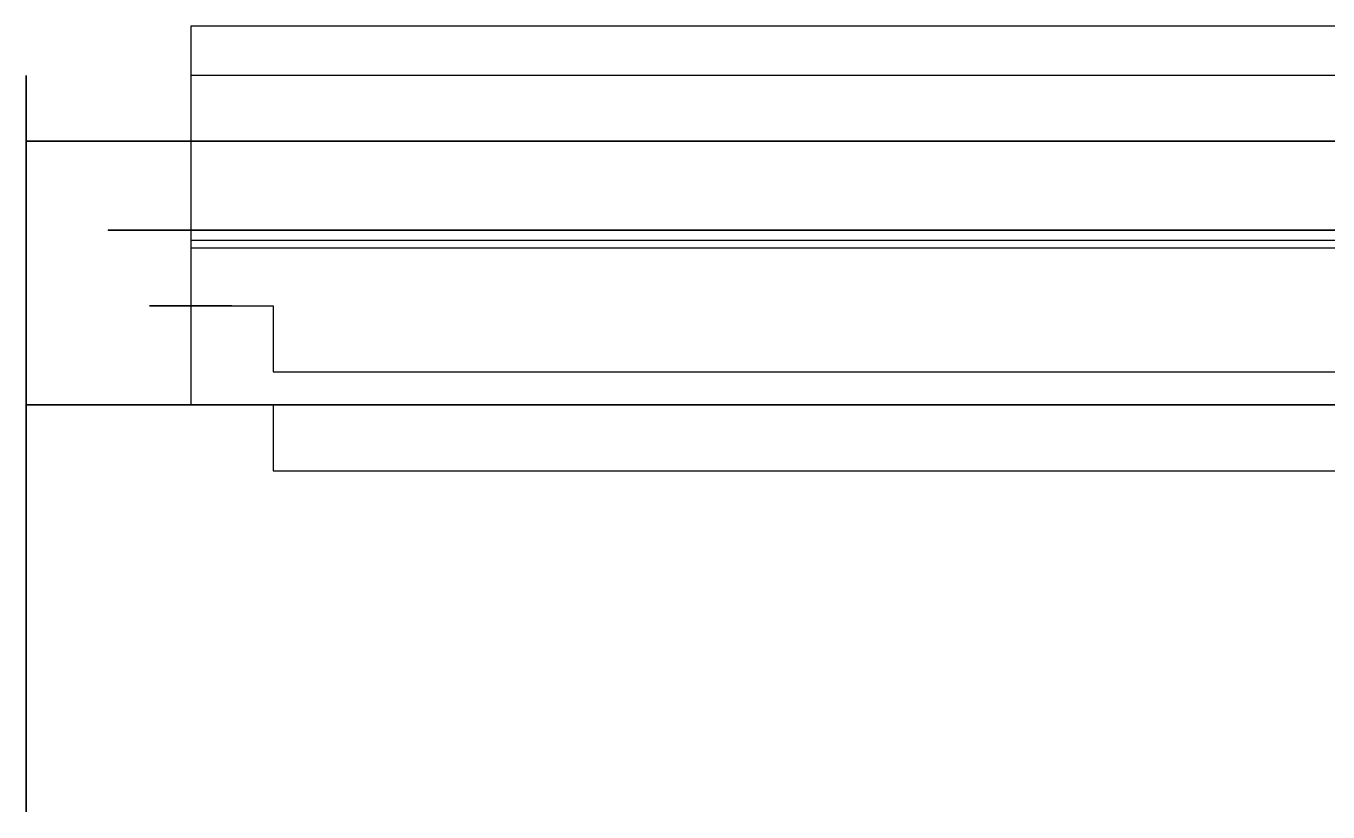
# Model space of a CAD drawing. Header units: centimetres. Extents: x 0 to 32.9, y -2.5 to 2.3.
# Drawn here: x 0 to 7.9, y -2.47 to 2.3 of the extents above; entities that cross this region are included whole.
import ezdxf

# ---------------------------------------------------------------- set-up
doc = ezdxf.new("R2010")
doc.units = ezdxf.units.CM
doc.header["$MEASUREMENT"] = 0
for name, color, linetype in [('Solid Block Case v52_1mm Switch Plate for Visualization Only', 7, 'Continuous'), ('Solid Block Case v52_1mm USB Cutout Guide', 7, 'Continuous'), ('Solid Block Case v52_1mm v1 Bottom Extrude Face', 7, 'Continuous'), ('Solid Block Case v52_1mm v1 Drill Holes', 7, 'Continuous'), ('Solid Block Case v52_1mm v1 Margin Case Base', 7, 'Continuous'), ('Solid Block Case v52_1mm v1 Overhang', 7, 'Continuous'), ('Solid Block Case v52_1mm v1 Side Profile Cut Faces', 7, 'Continuous'), ('Solid Block Case v52_1mm v1 USB Cutout Face', 7, 'Continuous'), ('Solid Block Case v52_1mm v2 Basket Case', 7, 'Continuous'), ('Solid Block Case v52_1mm v2 USB Cutout Face', 7, 'Continuous'), ('Solid Block Case v52_3mm Bottom Extrude Face', 7, 'Continuous'), ('Solid Block Case v52_3mm Margin Case Base', 7, 'Continuous'), ('Solid Block Case v52_3mm Side Profile Cut Faces', 7, 'Continuous'), ('Solid Block Case v52_Case Bottom', 7, 'Continuous'), ('Solid Block Case v52_PCB Outline W USB', 7, 'Continuous'), ('Solid Block Case v52_Sketch34', 7, 'Continuous'), ('Solid Block Case v52_Switch Plate', 7, 'Continuous'), ('Solid Block Case v52_TopPlate', 7, 'Continuous'), ('Top Plate_Sketch1', 7, 'Continuous')]:
    doc.layers.add(name, color=color, linetype=linetype)

# ---------------------------------------------------------------- blocks, each defined once
blk = doc.blocks.new('TopPlate')
at = {"layer": 'Top Plate_Sketch1'}
blk.add_point((0, 0), dxfattribs=at)

msp = doc.modelspace()

# ---------------------------------------------------------------- linework, layer by layer
at = {"layer": 'Solid Block Case v52_1mm Switch Plate for Visualization Only'}
for p, q in [((0.5, 1.06, -1), (0.5, 1.06, -16.2875)), ((31.48, 1.06, -16.7875), (1, 1.06, -16.7875)), ((1, 1.06, -0.5), (31.48, 1.06, -0.5)), ((1.261965, 1.06, -15.5608), (2.66192, 1.06, -15.5608)), ((1.261965, 1.06, -11.30338), (1.261965, 1.06, -12.7033)), ((1.261965, 1.06, -14.1609), (1.261965, 1.06, -15.5608)), ((1.261965, 1.06, -9.39838), (1.261965, 1.06, -10.79831)), ((2.66192, 1.06, -14.1609), (1.261965, 1.06, -14.1609)), ((2.66192, 1.06, -9.39838), (1.261965, 1.06, -9.39838)), ((2.66192, 1.06, -11.30338), (1.261965, 1.06, -11.30338)), ((1.261965, 1.06, -12.7033), (2.66192, 1.06, -12.7033)), ((1.261965, 1.06, -10.79831), (2.66192, 1.06, -10.79831)), ((2.90004, 1.06, -1.778364), (1.500091, 1.06, -1.778364)), ((1.500091, 1.06, -3.17831), (2.90004, 1.06, -3.17831)), ((1.500091, 1.06, -1.778364), (1.500091, 1.06, -3.17831)), ((1.542533, 1.06, -4.33338), (1.62508, 1.06, -4.33338)), ((1.542533, 1.06, -4.61326), (1.542533, 1.06, -4.33338)), ((1.62508, 1.06, -4.61326), (1.542533, 1.06, -4.61326)), ((1.62508, 1.06, -3.70638), (1.797609, 1.06, -3.70638)), ((1.62508, 1.06, -4.93628), (1.62508, 1.06, -4.61326)), ((2.30004, 1.06, -4.93628), (1.62508, 1.06, -4.93628)), ((1.62508, 1.06, -4.33338), (1.62508, 1.06, -3.70638)), ((1.738216, 1.06, -8.89331), (3.13817, 1.06, -8.89331)), ((1.738216, 1.06, -7.49338), (1.738216, 1.06, -8.89331)), ((3.13817, 1.06, -7.49338), (1.738216, 1.06, -7.49338)), ((1.797609, 1.06, -3.70638), (1.797609, 1.06, -3.58635)), ((1.797609, 1.06, -3.58635), (2.12751, 1.06, -3.58635)), ((3.37629, 1.06, -5.58838), (1.976203, 1.06, -5.58838)), ((1.976203, 1.06, -6.98831), (3.37629, 1.06, -6.98831)), ((1.976203, 1.06, -5.58838), (1.976203, 1.06, -6.98831)), ((2.12751, 1.06, -3.58635), (2.12751, 1.06, -3.70638)), ((2.12751, 1.06, -3.70638), (2.30004, 1.06, -3.70638)), ((2.30004, 1.06, -4.15327), (2.45259, 1.06, -4.15327)), ((2.30004, 1.06, -4.61326), (2.30004, 1.06, -4.93628)), ((2.30004, 1.06, -3.70638), (2.30004, 1.06, -4.15327)), ((2.45259, 1.06, -4.61326), (2.30004, 1.06, -4.61326)), ((2.45259, 1.06, -3.68336), (3.85254, 1.06, -3.68336)), ((2.45259, 1.06, -4.15327), (2.45259, 1.06, -3.68336)), ((3.85254, 1.06, -5.0833), (2.45259, 1.06, -5.0833)), ((2.45259, 1.06, -5.0833), (2.45259, 1.06, -4.61326)), ((2.66192, 1.06, -15.5608), (2.66192, 1.06, -14.1609)), ((2.66192, 1.06, -10.79831), (2.66192, 1.06, -9.39838)), ((2.66192, 1.06, -12.7033), (2.66192, 1.06, -11.30338)), ((2.90004, 1.06, -3.17831), (2.90004, 1.06, -1.778364)), ((3.13817, 1.06, -8.89331), (3.13817, 1.06, -7.49338)), ((3.16697, 1.06, -9.39838), (3.16697, 1.06, -10.79831)), ((4.5669, 1.06, -14.1609), (3.16697, 1.06, -14.1609)), ((4.5669, 1.06, -11.30338), (3.16697, 1.06, -11.30338)), ((3.16697, 1.06, -14.1609), (3.16697, 1.06, -15.5608)), ((4.5669, 1.06, -9.39838), (3.16697, 1.06, -9.39838)), ((3.16697, 1.06, -10.79831), (4.5669, 1.06, -10.79831)), ((3.16697, 1.06, -11.30338), (3.16697, 1.06, -12.7033)), ((3.16697, 1.06, -15.5608), (4.5669, 1.06, -15.5608)), ((3.16697, 1.06, -12.7033), (4.5669, 1.06, -12.7033)), ((3.37629, 1.06, -6.98831), (3.37629, 1.06, -5.58838)), ((3.85254, 1.06, -4.15327), (4.00509, 1.06, -4.15327)), ((3.85254, 1.06, -4.61326), (3.85254, 1.06, -5.0833)), ((4.00509, 1.06, -4.61326), (3.85254, 1.06, -4.61326)), ((3.85254, 1.06, -3.68336), (3.85254, 1.06, -4.15327)), ((3.8812, 1.06, -3.17831), (5.28128, 1.06, -3.17831)), ((3.8812, 1.06, -1.778364), (3.8812, 1.06, -3.17831)), ((5.28128, 1.06, -1.778364), (3.8812, 1.06, -1.778364)), ((4.00509, 1.06, -3.70638), (4.17748, 1.06, -3.70638)), ((4.00509, 1.06, -4.15327), (4.00509, 1.06, -3.70638)), ((4.68004, 1.06, -4.93628), (4.00509, 1.06, -4.93628)), ((4.00509, 1.06, -4.93628), (4.00509, 1.06, -4.61326)), ((4.11947, 1.06, -7.49338), (4.11947, 1.06, -8.89331)), ((4.11947, 1.06, -8.89331), (5.5194, 1.06, -8.89331)), ((5.5194, 1.06, -7.49338), (4.11947, 1.06, -7.49338)), ((4.17748, 1.06, -3.58635), (4.50752, 1.06, -3.58635)), ((4.17748, 1.06, -3.70638), (4.17748, 1.06, -3.58635)), ((4.50752, 1.06, -3.58635), (4.50752, 1.06, -3.70638)), ((4.50752, 1.06, -3.70638), (4.68004, 1.06, -3.70638)), ((4.5669, 1.06, -12.7033), (4.5669, 1.06, -11.30338)), ((4.5669, 1.06, -15.5608), (4.5669, 1.06, -14.1609)), ((4.5669, 1.06, -10.79831), (4.5669, 1.06, -9.39838)), ((4.59572, 1.06, -5.58838), (4.59572, 1.06, -6.98831)), ((5.99565, 1.06, -5.58838), (4.59572, 1.06, -5.58838)), ((4.59572, 1.06, -6.98831), (5.99565, 1.06, -6.98831)), ((4.76259, 1.06, -4.61326), (4.68004, 1.06, -4.61326)), ((4.68004, 1.06, -4.33338), (4.76259, 1.06, -4.33338)), ((4.68004, 1.06, -4.61326), (4.68004, 1.06, -4.93628)), ((4.68004, 1.06, -3.70638), (4.68004, 1.06, -4.33338)), ((4.76259, 1.06, -4.33338), (4.76259, 1.06, -4.61326)), ((6.4719, 1.06, -11.30338), (5.07197, 1.06, -11.30338)), ((5.07197, 1.06, -11.30338), (5.07197, 1.06, -12.7033)), ((5.07197, 1.06, -14.1609), (5.07197, 1.06, -15.5608)), ((5.07197, 1.06, -15.5608), (6.4719, 1.06, -15.5608)), ((5.07197, 1.06, -12.7033), (6.4719, 1.06, -12.7033)), ((5.07197, 1.06, -9.39838), (5.07197, 1.06, -10.79831)), ((6.4719, 1.06, -14.1609), (5.07197, 1.06, -14.1609)), ((5.07197, 1.06, -10.79831), (6.4719, 1.06, -10.79831)), ((6.4719, 1.06, -9.39838), (5.07197, 1.06, -9.39838)), ((5.28128, 1.06, -3.17831), (5.28128, 1.06, -1.778364)), ((5.5194, 1.06, -8.89331), (5.5194, 1.06, -7.49338)), ((6.94815, 1.06, -3.68336), (5.54822, 1.06, -3.68336)), ((5.54822, 1.06, -5.0833), (6.94815, 1.06, -5.0833)), ((5.54822, 1.06, -3.68336), (5.54822, 1.06, -5.0833)), ((5.99565, 1.06, -6.98831), (5.99565, 1.06, -5.58838)), ((6.02447, 1.06, -7.49338), (6.02447, 1.06, -8.89331)), ((7.4244, 1.06, -7.49338), (6.02447, 1.06, -7.49338)), ((6.02447, 1.06, -8.89331), (7.4244, 1.06, -8.89331)), ((6.2626, 1.06, -1.778364), (6.2626, 1.06, -3.17831)), ((7.66253, 1.06, -1.778364), (6.2626, 1.06, -1.778364)), ((6.2626, 1.06, -3.17831), (7.66253, 1.06, -3.17831)), ((6.4719, 1.06, -15.5608), (6.4719, 1.06, -14.1609)), ((6.4719, 1.06, -12.7033), (6.4719, 1.06, -11.30338)), ((6.4719, 1.06, -10.79831), (6.4719, 1.06, -9.39838)), ((7.90065, 1.06, -5.58838), (6.50072, 1.06, -5.58838)), ((6.50072, 1.06, -6.98831), (7.90065, 1.06, -6.98831)), ((6.50072, 1.06, -5.58838), (6.50072, 1.06, -6.98831)), ((6.94815, 1.06, -5.0833), (6.94815, 1.06, -3.68336)), ((6.97697, 1.06, -11.30338), (6.97697, 1.06, -12.7033)), ((8.3769, 1.06, -9.39838), (6.97697, 1.06, -9.39838)), ((6.97697, 1.06, -9.39838), (6.97697, 1.06, -10.79831)), ((6.97697, 1.06, -14.1609), (6.97697, 1.06, -15.5608)), ((6.97697, 1.06, -15.5608), (8.3769, 1.06, -15.5608)), ((8.3769, 1.06, -14.1609), (6.97697, 1.06, -14.1609)), ((6.97697, 1.06, -10.79831), (8.3769, 1.06, -10.79831)), ((8.3769, 1.06, -11.30338), (6.97697, 1.06, -11.30338)), ((6.97697, 1.06, -12.7033), (8.3769, 1.06, -12.7033)), ((7.4244, 1.06, -8.89331), (7.4244, 1.06, -7.49338)), ((7.45322, 1.06, -3.68336), (7.45322, 1.06, -5.0833)), ((8.85315, 1.06, -3.68336), (7.45322, 1.06, -3.68336)), ((7.45322, 1.06, -5.0833), (8.85315, 1.06, -5.0833)), ((7.66253, 1.06, -3.17831), (7.66253, 1.06, -1.778364)), ((7.90065, 1.06, -6.98831), (7.90065, 1.06, -5.58838))]:
    msp.add_line(p, q, dxfattribs=at)
at = {"layer": 'Solid Block Case v52_1mm Switch Plate for Visualization Only', "extrusion": (0, 1, 0)}
for centre in [(-1, -1, 1.06), (-1, -16.2875, 1.06)]:
    msp.add_circle(centre, 0.125, dxfattribs=at)
for centre, start, end in [((-1, -1, 1.06), 360, 90), ((-1, -16.2875, 1.06), 270, 0)]:
    msp.add_arc(centre, 0.5, start, end, dxfattribs=at)
at = {"layer": 'Solid Block Case v52_1mm Switch Plate for Visualization Only'}
for p in [(0.5, 1.06, -0.5), (0.5, 1.06, -0.5), (0.5, 1.06, -16.7875), (0.5, 1.06, -0.5), (0, 0)]:
    msp.add_point(p, dxfattribs=at)
at = {"layer": 'Solid Block Case v52_1mm USB Cutout Guide'}
for p, q in [((0.5, 0, -1), (0.5, 0, -16.2875)), ((1, 0, -0.5), (31.48, 0, -0.5)), ((1, 0, -16.7875), (20.03, 0, -16.7875))]:
    msp.add_line(p, q, dxfattribs=at)
at = {"layer": 'Solid Block Case v52_1mm USB Cutout Guide', "extrusion": (0, 1, 0)}
for centre, start, end in [((-1, -16.2875), 270, 0), ((-1, -1), 360, 90)]:
    msp.add_arc(centre, 0.5, start, end, dxfattribs=at)
at = {"layer": 'Solid Block Case v52_1mm USB Cutout Guide'}
for p in [(0, 0), (0.5, 0, -0.5), (0.5, 0, -0.5), (0.5, 0, -0.5), (0.5, 0, -0.5)]:
    msp.add_point(p, dxfattribs=at)
at = {"layer": 'Solid Block Case v52_1mm v1 Bottom Extrude Face'}
for p, q in [((0, 0), (32.48, 0)), ((0, 0, -17.2875), (0, 0)), ((32.48, 0, -17.2875), (0, 0, -17.2875)), ((0, 0), (0, 0, -2.7)), ((0, 0, -11.2875), (32.48, 0, -11.2875)), ((32.48, 0), (0, 0)), ((32.48, 0, -17.2875), (0, 0, -17.2875)), ((0, 0, -17.2875), (0, 0, -11.2875)), ((0, 0, -2.7), (32.48, 0, -2.7))]:
    msp.add_line(p, q, dxfattribs=at)
msp.add_point((0, 0), dxfattribs=at)
at = {"layer": 'Solid Block Case v52_1mm v1 Drill Holes', "extrusion": (0, 1, 0)}
for centre in [(-1, -16.2875, 0.6), (-1, -1, 0.6)]:
    msp.add_circle(centre, 0.25, dxfattribs=at)
at = {"layer": 'Solid Block Case v52_1mm v1 Drill Holes'}
msp.add_point((0, 0), dxfattribs=at)
at = {"layer": 'Solid Block Case v52_1mm v1 Margin Case Base'}
for p, q in [((0, 0), (32.48, 0)), ((1, 0, -17.2875), (0, 0, -17.2875)), ((0, 0, -17.2875), (0, 0)), ((0.4, 0, -1), (0.4, 0, -16.2875)), ((8.64528, 0, -9.171415), (0.4, 0, -9.171415)), ((0.5, 0, -1), (0.5, 0, -16.2875)), ((0.5, 0, -15.822483), (1.5, 0, -15.822483)), ((31.48, 0, -16.8875), (1, 0, -16.8875)), ((1, 0, -0.5), (31.48, 0, -0.5)), ((1, 0, -0.4), (31.48, 0, -0.4)), ((1, 0, -16.7875), (1.5, 0, -16.7875)), ((31.48, 0, -17.2875), (1, 0, -17.2875)), ((1.5, 0, -11.7875), (1.5, 0, -16.8875)), ((30.98, 0, -11.7875), (1.5, 0, -11.7875)), ((1.5, 0, -16.7875), (1.5, 0, -13.7875)), ((1.5, 0, -16.8875), (30.98, 0, -16.8875))]:
    msp.add_line(p, q, dxfattribs=at)
at = {"layer": 'Solid Block Case v52_1mm v1 Margin Case Base', "extrusion": (0, 1, 0)}
for centre in [(-1, -1), (-1, -16.2875)]:
    msp.add_circle(centre, 0.225, dxfattribs=at)
for centre, radius, start, end in [((-1, -16.2875), 0.6, 270, 0), ((-1, -1), 0.6, 360, 90), ((-1, -16.2875), 0.5, 270, 0), ((-1, -1), 0.5, 360, 90)]:
    msp.add_arc(centre, radius, start, end, dxfattribs=at)
at = {"layer": 'Solid Block Case v52_1mm v1 Margin Case Base'}
for p in [(0, 0), (0.5, 0, -0.5), (0.5, 0, -0.5), (0.5, 0, -0.5), (0.5, 0, -0.5), (0.5, 0, -16.7875)]:
    msp.add_point(p, dxfattribs=at)
at = {"layer": 'Solid Block Case v52_1mm v1 Overhang'}
for p, q in [((0.163626, 1.6, -17.2875), (0, 1.6, -17.114276)), ((0.163626, 1.6, -17.2875), (0, 1.6, -17.114276)), ((0, 1.6), (0, 1.6, -17.114276)), ((1.0094, 1.6, -12.228186), (0, 1.6, -12.228186)), ((0, 1.6), (32.48, 1.6)), ((0, 1.6, -14.849103), (20.0595, 1.6, -14.849103)), ((0, 1.6), (32.48, 1.6)), ((0, 1.6, -17.114276), (0, 1.6)), ((32.316374, 1.6, -17.2875), (0.163626, 1.6, -17.2875)), ((0.163626, 1.6, -17.2875), (32.316374, 1.6, -17.2875)), ((0.4, 1.6, -1), (0.4, 1.6, -16.2875)), ((1, 1.6, -16.8875), (31.48, 1.6, -16.8875)), ((31.48, 1.6, -0.4), (1, 1.6, -0.4)), ((1.0094, 1.6, -1.4742), (31.4706, 1.6, -1.4742)), ((1.0094, 1.6, -12.9558), (31.4706, 1.6, -12.9558)), ((1.0094, 1.6), (1.0094, 1.6, -1.4742)), ((20.0595, 1.6, -15.8133), (1.0094, 1.6, -15.8133)), ((20.0595, 1.6, -13.9083), (1.0094, 1.6, -13.9083)), ((1.0094, 1.6, -12.9558), (1.0094, 1.6, -1.4742)), ((1.0094, 1.6, -15.8133), (1.0094, 1.6, -13.9083)), ((2.118072, 1.6, -15.8133), (2.118072, 1.6, -17.2875)), ((2.118072, 1.6, -15.8133), (2.118072, 1.6, -13.9083)), ((3.206539, 1.6, -13.9083), (3.206539, 1.6, -12.9558)), ((3.206539, 1.6, -12.9558), (3.206539, 1.6))]:
    msp.add_line(p, q, dxfattribs=at)
at = {"layer": 'Solid Block Case v52_1mm v1 Overhang', "extrusion": (0, 1, 0)}
for centre, start, end in [((-1, -16.2875, 1.6), 270, 360), ((-1, -1, 1.6), 360, 90)]:
    msp.add_arc(centre, 0.6, start, end, dxfattribs=at)
at = {"layer": 'Solid Block Case v52_1mm v1 Overhang'}
msp.add_point((0, 1.6), dxfattribs=at)
at = {"layer": 'Solid Block Case v52_1mm v1 Side Profile Cut Faces'}
for p, q in [((0, 2), (0, 2, -17.2875)), ((0, 2, -17.2875), (0, -2.4724, -17.2875)), ((0, 0.505088), (0, 2)), ((0, -0.3861, -6.231356), (0, 0.505088)), ((0, 0.000027, -17.2875), (0, -2.355339, -16.468984)), ((0, -1.6143, -11.2875), (0, -0.3861, -11.2875)), ((0, -0.3861, -11.2875), (0, -0.3861, -6.231356)), ((0, -0.3861, -11.2875), (0, -2.04335, -14.2875)), ((0, -2.4724, -17.2875), (0, -1.6143, -11.2875))]:
    msp.add_line(p, q, dxfattribs=at)
msp.add_point((0, 0), dxfattribs=at)
at = {"layer": 'Solid Block Case v52_1mm v1 USB Cutout Face'}
for p, q in [((1, 2, -16.8875), (1, 0, -16.8875)), ((31.48, 2, -16.8875), (1, 2, -16.8875)), ((1, 1, -16.8875), (20.18, 1, -16.8875)), ((1, 0, -16.8875), (1.5, 0, -16.8875)), ((1.5, 0, -16.8875), (1.5, -0.4, -16.8875)), ((1.5, -0.4, -16.8875), (30.98, -0.4, -16.8875))]:
    msp.add_line(p, q, dxfattribs=at)
msp.add_point((0, 0, -16.8875), dxfattribs=at)
at = {"layer": 'Solid Block Case v52_1mm v2 Basket Case'}
for p, q in [((1, 0), (0, 0)), ((0, 0, -17.2875), (0, 0)), ((0, 0, -17.2875), (1, 0, -17.2875)), ((0.4, 0, -1), (0.4, 0, -16.2875)), ((0.5, 0, -1), (0.5, 0, -16.2875)), ((1.5, 0, -16.7875), (1, 0, -16.7875)), ((1, 0, -0.4), (31.48, 0, -0.4)), ((1, 0, -0.5), (31.48, 0, -0.5)), ((1, 0), (31.48, 0)), ((31.48, 0, -17.2875), (1, 0, -17.2875)), ((31.48, 0, -16.8875), (1, 0, -16.8875)), ((30.98, 0, -16.8875), (1.5, 0, -16.8875)), ((1.5, 0, -16.8875), (1.5, 0, -13.7875)), ((1.5, 0, -13.7875), (9.64528, 0, -13.7875)), ((1.5, 0, -16.7875), (1.5, 0, -13.7875))]:
    msp.add_line(p, q, dxfattribs=at)
at = {"layer": 'Solid Block Case v52_1mm v2 Basket Case', "extrusion": (0, 1, 0)}
for centre, radius, start, end in [((-1, -1), 0.6, 360, 90), ((-1, -16.2875), 0.6, 270, 0), ((-1, -1), 0.5, 360, 90), ((-1, -16.2875), 0.5, 270, 0)]:
    msp.add_arc(centre, radius, start, end, dxfattribs=at)
at = {"layer": 'Solid Block Case v52_1mm v2 Basket Case'}
for p in [(0, 0), (0.5, 0, -0.5), (0.5, 0, -0.5), (0.5, 0, -0.5), (0.5, 0, -16.7875), (0.5, 0, -0.5)]:
    msp.add_point(p, dxfattribs=at)
at = {"layer": 'Solid Block Case v52_1mm v2 USB Cutout Face'}
for p, q in [((1, 2.3, -16.8875), (1, 0.6, -16.8875)), ((31.48, 2.3, -16.8875), (1, 2.3, -16.8875)), ((1, 0.952605, -16.8875), (20.08, 0.952605, -16.8875)), ((1, 0.6, -16.8875), (1.5, 0.6, -16.8875)), ((1.5, 0.6, -16.8875), (1.5, 0.2, -16.8875)), ((1.5, 0.2, -16.8875), (30.98, 0.2, -16.8875))]:
    msp.add_line(p, q, dxfattribs=at)
msp.add_point((0, 0, -16.8875), dxfattribs=at)
at = {"layer": 'Solid Block Case v52_3mm Bottom Extrude Face'}
for p, q in [((32.88, 0, -17.6875), (0, 0, -17.6875)), ((0, 0, -17.6875), (0, 0)), ((32.88, 0, -11.6875), (0, 0, -11.6875)), ((0, 0), (32.88, 0)), ((32.88, 0, -3), (0, 0, -3)), ((0, 0, -3), (0, 0)), ((0, 0, -11.6875), (0, 0, -17.6875)), ((0, 0, -17.6875), (32.88, 0, -17.6875)), ((0, 0), (32.88, 0))]:
    msp.add_line(p, q, dxfattribs=at)
msp.add_point((0, 0), dxfattribs=at)
at = {"layer": 'Solid Block Case v52_3mm Margin Case Base'}
for p, q in [((0, 0), (0, 0, -17.6875)), ((32.88, 0, -17.6875), (0, 0, -17.6875)), ((0, 0), (32.88, 0)), ((0.4, 0, -1.2), (0.4, 0, -16.4875)), ((1.2, 0, -0.4), (31.68, 0, -0.4)), ((31.68, 0, -17.2875), (1.2, 0, -17.2875)), ((30.48, 0, -17.2875), (2.4, 0, -17.2875)), ((2.4, 0, -17.2875), (2.4, 0, -13.7875)), ((2.4, 0, -13.7875), (30.48, 0, -13.7875)), ((2.4, 0, -17.2875), (2.4, 0, -13.7875))]:
    msp.add_line(p, q, dxfattribs=at)
at = {"layer": 'Solid Block Case v52_3mm Margin Case Base', "extrusion": (0, 1, 0)}
for centre in [(-1.2, -16.4875), (-1.2, -1.2), (-1.2, -16.4875), (-1.2, -1.2)]:
    msp.add_circle(centre, 0.125, dxfattribs=at)
for centre, start, end in [((-1.2, -1.2), 360, 90), ((-1.2, -16.4875), 270, 360)]:
    msp.add_arc(centre, 0.8, start, end, dxfattribs=at)
at = {"layer": 'Solid Block Case v52_3mm Margin Case Base'}
for p in [(0, 0), (0.7, 0, -0.7), (0.7, 0, -0.7), (0.7, 0, -0.7), (0.7, 0, -0.7), (0.7, 0, -16.9875), (0.7, 0, -0.7), (0.7, 0, -0.7), (0.7, 0, -16.9875), (0.7, 0, -0.7)]:
    msp.add_point(p, dxfattribs=at)
at = {"layer": 'Solid Block Case v52_3mm Side Profile Cut Faces'}
for p, q in [((0, 0), (0, 1.5)), ((0, 1.5, -17.6875), (0, -2.4724, -17.6875)), ((0, 1.5), (0, 1.5, -17.6875)), ((0, -0.419347, -3), (0, 0)), ((0, -0.007915, -17.6875), (0, -2.362463, -16.901012)), ((0, -1.633706, -11.6875), (0, -0.4193, -11.6875)), ((0, -0.4193, -11.6875), (0, -2.053053, -14.6875)), ((0, -0.4193, -3), (0, -0.419347, -3)), ((0, -0.4193, -11.6875), (0, -0.4193, -3)), ((0, -2.4724, -17.6875), (0, -1.633706, -11.6875))]:
    msp.add_line(p, q, dxfattribs=at)
msp.add_point((0, 0), dxfattribs=at)
at = {"layer": 'Solid Block Case v52_Case Bottom'}
for p, q in [((0, 0, -0.5), (0, 0, -15.7875)), ((30.98, 0, -16.2875), (0.5, 0, -16.2875)), ((0.5, 0), (30.98, 0))]:
    msp.add_line(p, q, dxfattribs=at)
at = {"layer": 'Solid Block Case v52_Case Bottom', "extrusion": (0, 1, 0)}
for centre in [(-0.5, -15.7875), (-0.5, -0.5)]:
    msp.add_circle(centre, 0.125, dxfattribs=at)
for centre, start, end in [((-0.5, -15.7875), 270, 360), ((-0.5, -0.5), 360, 90)]:
    msp.add_arc(centre, 0.5, start, end, dxfattribs=at)
at = {"layer": 'Solid Block Case v52_Case Bottom'}
for p in [(0, 0), (0, 0, -16.2875), (0, 0), (0, 0), (0, 0)]:
    msp.add_point(p, dxfattribs=at)
at = {"layer": 'Solid Block Case v52_PCB Outline W USB'}
for p, q in [((0, 0, -0.5), (0, 0, -15.7875)), ((0.5, 0), (30.98, 0)), ((0.5, 0, -16.2875), (19.53, 0, -16.2875))]:
    msp.add_line(p, q, dxfattribs=at)
at = {"layer": 'Solid Block Case v52_PCB Outline W USB', "extrusion": (0, 1, 0)}
for centre, start, end in [((-0.5, -15.7875), 270, 360), ((-0.5, -0.5), 360, 90)]:
    msp.add_arc(centre, 0.5, start, end, dxfattribs=at)
at = {"layer": 'Solid Block Case v52_PCB Outline W USB'}
msp.add_point((0, 0), dxfattribs=at)
msp.add_point((0, 0), dxfattribs=at)
msp.add_point((0, 0), dxfattribs=at)
msp.add_point((0, 0), dxfattribs=at)
at = {"layer": 'Solid Block Case v52_Sketch34'}
for p, q in [((0, 0, -15.7875), (0, 0, -14.7875)), ((0, 0, -14.7875), (0.5, 0, -14.7875)), ((0.5, 0, -2.5), (0, 0, -2.5)), ((0.5, 0, -13.7875), (0, 0, -13.7875)), ((0, 0, -2.5), (0, 0, -7.64375)), ((0, 0, -8.64375), (0, 0, -13.7875)), ((0, 0, -7.64375), (0.5, 0, -7.64375)), ((0, 0, -0.5), (0, 0, -1.5)), ((0.5, 0, -8.64375), (0, 0, -8.64375)), ((0, 0, -1.5), (0.5, 0, -1.5)), ((0.5, 0), (1.5, 0)), ((0.5, 0, -16.2875), (1.5, 0, -16.2875)), ((0.5, 0, -14.7875), (0.5, 0, -13.7875)), ((0.5, 0, -1.5), (0.5, 0, -2.5)), ((0.5, 0, -7.64375), (0.5, 0, -8.64375)), ((2.16192, 0, -10.80338), (0.761965, 0, -10.80338)), ((0.761965, 0, -12.2033), (2.16192, 0, -12.2033)), ((0.761965, 0, -10.80338), (0.761965, 0, -12.2033)), ((0.761965, 0, -15.0608), (2.16192, 0, -15.0608)), ((2.16192, 0, -13.6609), (0.761965, 0, -13.6609)), ((0.761965, 0, -10.29831), (2.16192, 0, -10.29831)), ((0.761965, 0, -13.6609), (0.761965, 0, -15.0608)), ((2.16192, 0, -8.89838), (0.761965, 0, -8.89838)), ((0.761965, 0, -8.89838), (0.761965, 0, -10.29831)), ((30.7369, 0, -12.7084), (0.761965, 0, -12.7084)), ((0.761965, 0, -13.1558), (19.812, 0, -13.1558)), ((0.761965, 0, -12.7084), (0.761965, 0, -13.1558)), ((1.000091, 0, -2.67831), (2.40004, 0, -2.67831)), ((2.40004, 0, -1.278364), (1.000091, 0, -1.278364)), ((1.000091, 0, -1.278364), (1.000091, 0, -2.67831)), ((1.042533, 0, -4.11326), (1.042533, 0, -3.83338)), ((1.042533, 0, -3.83338), (1.12508, 0, -3.83338)), ((1.12508, 0, -4.11326), (1.042533, 0, -4.11326)), ((1.12508, 0, -3.83338), (1.12508, 0, -3.20638)), ((1.80004, 0, -4.43628), (1.12508, 0, -4.43628)), ((1.12508, 0, -3.20638), (1.297609, 0, -3.20638)), ((1.12508, 0, -4.43628), (1.12508, 0, -4.11326)), ((1.238216, 0, -8.39331), (2.63817, 0, -8.39331)), ((1.238216, 0, -6.99338), (1.238216, 0, -8.39331)), ((2.63817, 0, -6.99338), (1.238216, 0, -6.99338)), ((1.297609, 0, -3.20638), (1.297609, 0, -3.08635)), ((1.297609, 0, -3.08635), (1.62751, 0, -3.08635)), ((1.476203, 0, -5.08838), (1.476203, 0, -6.48831)), ((2.87629, 0, -5.08838), (1.476203, 0, -5.08838)), ((1.476203, 0, -6.48831), (2.87629, 0, -6.48831)), ((1.5, 0), (1.5, 0, -0.5)), ((1.5, 0, -0.5), (2.5, 0, -0.5)), ((1.5, 0, -16.2875), (1.5, 0, -15.7875)), ((1.5, 0, -15.7875), (2.5, 0, -15.7875)), ((1.62751, 0, -3.08635), (1.62751, 0, -3.20638)), ((1.62751, 0, -3.20638), (1.80004, 0, -3.20638)), ((1.80004, 0, -4.11326), (1.80004, 0, -4.43628)), ((1.80004, 0, -3.65327), (1.95259, 0, -3.65327)), ((1.80004, 0, -3.20638), (1.80004, 0, -3.65327)), ((1.95259, 0, -4.11326), (1.80004, 0, -4.11326)), ((1.95259, 0, -3.65327), (1.95259, 0, -3.18336)), ((3.35254, 0, -4.5833), (1.95259, 0, -4.5833)), ((1.95259, 0, -4.5833), (1.95259, 0, -4.11326)), ((1.95259, 0, -3.18336), (3.35254, 0, -3.18336)), ((2.16192, 0, -15.0608), (2.16192, 0, -13.6609)), ((2.16192, 0, -12.2033), (2.16192, 0, -10.80338)), ((2.16192, 0, -10.29831), (2.16192, 0, -8.89838)), ((2.40004, 0, -2.67831), (2.40004, 0, -1.278364)), ((2.5, 0), (8.37, 0)), ((2.5, 0, -16.2875), (8.37, 0, -16.2875)), ((2.5, 0, -0.5), (2.5, 0)), ((2.5, 0, -15.7875), (2.5, 0, -16.2875)), ((2.63817, 0, -8.39331), (2.63817, 0, -6.99338)), ((2.66697, 0, -12.2033), (4.0669, 0, -12.2033)), ((4.0669, 0, -13.6609), (2.66697, 0, -13.6609)), ((2.66697, 0, -8.89838), (2.66697, 0, -10.29831)), ((2.66697, 0, -10.29831), (4.0669, 0, -10.29831)), ((2.66697, 0, -10.80338), (2.66697, 0, -12.2033)), ((2.66697, 0, -15.0608), (4.0669, 0, -15.0608)), ((4.0669, 0, -10.80338), (2.66697, 0, -10.80338)), ((4.0669, 0, -8.89838), (2.66697, 0, -8.89838)), ((2.66697, 0, -13.6609), (2.66697, 0, -15.0608)), ((2.87629, 0, -6.48831), (2.87629, 0, -5.08838)), ((3.35254, 0, -4.11326), (3.35254, 0, -4.5833)), ((3.35254, 0, -3.18336), (3.35254, 0, -3.65327)), ((3.50509, 0, -4.11326), (3.35254, 0, -4.11326)), ((3.35254, 0, -3.65327), (3.50509, 0, -3.65327)), ((3.3812, 0, -2.67831), (4.78128, 0, -2.67831)), ((4.78128, 0, -1.278364), (3.3812, 0, -1.278364)), ((3.3812, 0, -1.278364), (3.3812, 0, -2.67831)), ((3.50509, 0, -4.43628), (3.50509, 0, -4.11326)), ((4.18004, 0, -4.43628), (3.50509, 0, -4.43628)), ((3.50509, 0, -3.65327), (3.50509, 0, -3.20638)), ((3.50509, 0, -3.20638), (3.67748, 0, -3.20638)), ((3.61947, 0, -8.39331), (5.0194, 0, -8.39331)), ((3.61947, 0, -6.99338), (3.61947, 0, -8.39331)), ((5.0194, 0, -6.99338), (3.61947, 0, -6.99338)), ((3.67748, 0, -3.08635), (4.00752, 0, -3.08635)), ((3.67748, 0, -3.20638), (3.67748, 0, -3.08635)), ((4.00752, 0, -3.08635), (4.00752, 0, -3.20638)), ((4.00752, 0, -3.20638), (4.18004, 0, -3.20638)), ((4.0669, 0, -12.2033), (4.0669, 0, -10.80338)), ((4.0669, 0, -15.0608), (4.0669, 0, -13.6609)), ((4.0669, 0, -10.29831), (4.0669, 0, -8.89838)), ((4.09572, 0, -6.48831), (5.49565, 0, -6.48831)), ((5.49565, 0, -5.08838), (4.09572, 0, -5.08838)), ((4.09572, 0, -5.08838), (4.09572, 0, -6.48831)), ((4.18004, 0, -3.20638), (4.18004, 0, -3.83338)), ((4.18004, 0, -3.83338), (4.26259, 0, -3.83338)), ((4.26259, 0, -4.11326), (4.18004, 0, -4.11326)), ((4.18004, 0, -4.11326), (4.18004, 0, -4.43628)), ((4.26259, 0, -3.83338), (4.26259, 0, -4.11326)), ((4.57197, 0, -13.6609), (4.57197, 0, -15.0608)), ((4.57197, 0, -10.80338), (4.57197, 0, -12.2033)), ((5.9719, 0, -13.6609), (4.57197, 0, -13.6609)), ((5.9719, 0, -8.89838), (4.57197, 0, -8.89838)), ((4.57197, 0, -12.2033), (5.9719, 0, -12.2033)), ((4.57197, 0, -8.89838), (4.57197, 0, -10.29831)), ((4.57197, 0, -15.0608), (5.9719, 0, -15.0608)), ((4.57197, 0, -10.29831), (5.9719, 0, -10.29831)), ((5.9719, 0, -10.80338), (4.57197, 0, -10.80338)), ((4.78128, 0, -2.67831), (4.78128, 0, -1.278364)), ((5.0194, 0, -8.39331), (5.0194, 0, -6.99338)), ((5.04822, 0, -4.5833), (6.44815, 0, -4.5833)), ((5.04822, 0, -3.18336), (5.04822, 0, -4.5833)), ((6.44815, 0, -3.18336), (5.04822, 0, -3.18336)), ((5.49565, 0, -6.48831), (5.49565, 0, -5.08838)), ((5.52447, 0, -8.39331), (6.9244, 0, -8.39331)), ((6.9244, 0, -6.99338), (5.52447, 0, -6.99338)), ((5.52447, 0, -6.99338), (5.52447, 0, -8.39331)), ((5.7626, 0, -1.278364), (5.7626, 0, -2.67831)), ((5.7626, 0, -2.67831), (7.16253, 0, -2.67831)), ((7.16253, 0, -1.278364), (5.7626, 0, -1.278364)), ((5.9719, 0, -15.0608), (5.9719, 0, -13.6609)), ((5.9719, 0, -12.2033), (5.9719, 0, -10.80338)), ((5.9719, 0, -10.29831), (5.9719, 0, -8.89838)), ((7.40065, 0, -5.08838), (6.00072, 0, -5.08838)), ((6.00072, 0, -6.48831), (7.40065, 0, -6.48831)), ((6.00072, 0, -5.08838), (6.00072, 0, -6.48831)), ((6.44815, 0, -4.5833), (6.44815, 0, -3.18336)), ((6.47697, 0, -10.80338), (6.47697, 0, -12.2033)), ((6.47697, 0, -13.6609), (6.47697, 0, -15.0608)), ((6.47697, 0, -15.0608), (7.8769, 0, -15.0608)), ((6.47697, 0, -10.29831), (7.8769, 0, -10.29831)), ((6.47697, 0, -8.89838), (6.47697, 0, -10.29831)), ((6.47697, 0, -12.2033), (7.8769, 0, -12.2033)), ((7.8769, 0, -8.89838), (6.47697, 0, -8.89838)), ((7.8769, 0, -13.6609), (6.47697, 0, -13.6609)), ((7.8769, 0, -10.80338), (6.47697, 0, -10.80338)), ((6.9244, 0, -8.39331), (6.9244, 0, -6.99338)), ((6.95322, 0, -4.5833), (8.35315, 0, -4.5833)), ((8.35315, 0, -3.18336), (6.95322, 0, -3.18336)), ((6.95322, 0, -3.18336), (6.95322, 0, -4.5833)), ((7.16253, 0, -2.67831), (7.16253, 0, -1.278364)), ((7.40065, 0, -6.48831), (7.40065, 0, -5.08838)), ((7.42947, 0, -8.39331), (8.8294, 0, -8.39331)), ((8.8294, 0, -6.99338), (7.42947, 0, -6.99338)), ((7.42947, 0, -6.99338), (7.42947, 0, -8.39331)), ((7.8769, 0, -10.29831), (7.8769, 0, -8.89838)), ((7.8769, 0, -12.2033), (7.8769, 0, -10.80338)), ((7.8769, 0, -15.0608), (7.8769, 0, -13.6609))]:
    msp.add_line(p, q, dxfattribs=at)
at = {"layer": 'Solid Block Case v52_Sketch34', "extrusion": (0, 1, 0)}
for centre in [(-0.5, -15.7875), (-0.5, -0.5)]:
    msp.add_circle(centre, 0.125, dxfattribs=at)
for centre, start, end in [((-0.5, -15.7875), 270, 360), ((-0.5, -0.5), 360, 90)]:
    msp.add_arc(centre, 0.5, start, end, dxfattribs=at)
at = {"layer": 'Solid Block Case v52_Sketch34'}
for p in [(0, 0), (0, 0, -16.2875)]:
    msp.add_point(p, dxfattribs=at)
at = {"layer": 'Solid Block Case v52_Switch Plate'}
for p, q in [((0, 0, -0.5), (0, 0, -15.7875)), ((0.5, 0), (30.98, 0)), ((30.98, 0, -16.2875), (0.5, 0, -16.2875)), ((1.461942, 0, -11.50334), (0.509443, 0, -11.50334)), ((0.761965, 0, -13.6609), (0.761965, 0, -15.0608)), ((2.16192, 0, -13.6609), (0.761965, 0, -13.6609)), ((0.761965, 0, -15.0608), (2.16192, 0, -15.0608)), ((0.761965, 0, -10.29831), (2.16192, 0, -10.29831)), ((2.16192, 0, -8.89838), (0.761965, 0, -8.89838)), ((0.761965, 0, -8.89838), (0.761965, 0, -10.29831)), ((2.16192, 0, -10.80338), (0.761965, 0, -10.80338)), ((0.761965, 0, -10.80338), (0.761965, 0, -12.2033)), ((0.761965, 0, -12.2033), (2.16192, 0, -12.2033)), ((1.000091, 0, -2.67831), (2.40004, 0, -2.67831)), ((2.40004, 0, -1.278364), (1.000091, 0, -1.278364)), ((1.000091, 0, -1.278364), (1.000091, 0, -2.67831)), ((1.12508, 0, -4.11326), (1.042533, 0, -4.11326)), ((1.042533, 0, -4.11326), (1.042533, 0, -3.83338)), ((1.042533, 0, -3.83338), (1.12508, 0, -3.83338)), ((1.12508, 0, -3.20638), (1.297609, 0, -3.20638)), ((1.12508, 0, -3.83338), (1.12508, 0, -3.20638)), ((1.12508, 0, -4.43628), (1.12508, 0, -4.11326)), ((1.80004, 0, -4.43628), (1.12508, 0, -4.43628)), ((1.238216, 0, -8.39331), (2.63817, 0, -8.39331)), ((1.238216, 0, -6.99338), (1.238216, 0, -8.39331)), ((2.63817, 0, -6.99338), (1.238216, 0, -6.99338)), ((1.297609, 0, -3.08635), (1.62751, 0, -3.08635)), ((1.297609, 0, -3.20638), (1.297609, 0, -3.08635)), ((1.461942, 0, -15.0608), (1.461942, 0, -13.6609)), ((1.461942, 0, -14.36085), (1.461942, 0, -15.31335)), ((1.461942, 0, -14.36085), (1.461942, 0, -13.40835)), ((1.461942, 0, -11.50334), (1.461942, 0, -12.45584)), ((1.461942, 0, -11.50334), (1.461942, 0, -10.55084)), ((1.461942, 0, -12.2033), (1.461942, 0, -10.80338)), ((1.476203, 0, -6.48831), (2.87629, 0, -6.48831)), ((2.87629, 0, -5.08838), (1.476203, 0, -5.08838)), ((1.476203, 0, -5.08838), (1.476203, 0, -6.48831)), ((1.62751, 0, -3.08635), (1.62751, 0, -3.20638)), ((1.62751, 0, -3.20638), (1.80004, 0, -3.20638)), ((1.80004, 0, -3.65327), (1.95259, 0, -3.65327)), ((1.95259, 0, -4.11326), (1.80004, 0, -4.11326)), ((1.80004, 0, -4.11326), (1.80004, 0, -4.43628)), ((1.80004, 0, -3.20638), (1.80004, 0, -3.65327)), ((1.95259, 0, -3.65327), (1.95259, 0, -3.18336)), ((1.95259, 0, -3.18336), (3.35254, 0, -3.18336)), ((1.95259, 0, -4.5833), (1.95259, 0, -4.11326)), ((3.35254, 0, -4.5833), (1.95259, 0, -4.5833)), ((2.16192, 0, -15.0608), (2.16192, 0, -13.6609)), ((2.16192, 0, -10.29831), (2.16192, 0, -8.89838)), ((2.16192, 0, -12.2033), (2.16192, 0, -10.80338)), ((2.40004, 0, -2.67831), (2.40004, 0, -1.278364)), ((2.63817, 0, -8.39331), (2.63817, 0, -6.99338)), ((2.66697, 0, -15.0608), (4.0669, 0, -15.0608)), ((4.0669, 0, -13.6609), (2.66697, 0, -13.6609)), ((2.66697, 0, -13.6609), (2.66697, 0, -15.0608)), ((4.0669, 0, -8.89838), (2.66697, 0, -8.89838)), ((2.66697, 0, -10.29831), (4.0669, 0, -10.29831)), ((2.66697, 0, -8.89838), (2.66697, 0, -10.29831)), ((4.0669, 0, -10.80338), (2.66697, 0, -10.80338)), ((2.66697, 0, -12.2033), (4.0669, 0, -12.2033)), ((2.66697, 0, -10.80338), (2.66697, 0, -12.2033)), ((2.87629, 0, -6.48831), (2.87629, 0, -5.08838)), ((3.50509, 0, -4.11326), (3.35254, 0, -4.11326)), ((3.35254, 0, -3.65327), (3.50509, 0, -3.65327)), ((3.35254, 0, -3.18336), (3.35254, 0, -3.65327)), ((3.35254, 0, -4.11326), (3.35254, 0, -4.5833)), ((3.3812, 0, -2.67831), (4.78128, 0, -2.67831)), ((3.3812, 0, -1.278364), (3.3812, 0, -2.67831)), ((4.78128, 0, -1.278364), (3.3812, 0, -1.278364)), ((3.50509, 0, -4.43628), (3.50509, 0, -4.11326)), ((3.50509, 0, -3.65327), (3.50509, 0, -3.20638)), ((3.50509, 0, -3.20638), (3.67748, 0, -3.20638)), ((4.18004, 0, -4.43628), (3.50509, 0, -4.43628)), ((5.0194, 0, -6.99338), (3.61947, 0, -6.99338)), ((3.61947, 0, -6.99338), (3.61947, 0, -8.39331)), ((3.61947, 0, -8.39331), (5.0194, 0, -8.39331)), ((3.67748, 0, -3.20638), (3.67748, 0, -3.08635)), ((3.67748, 0, -3.08635), (4.00752, 0, -3.08635)), ((4.00752, 0, -3.20638), (4.18004, 0, -3.20638)), ((4.00752, 0, -3.08635), (4.00752, 0, -3.20638)), ((4.0669, 0, -15.0608), (4.0669, 0, -13.6609)), ((4.0669, 0, -10.29831), (4.0669, 0, -8.89838)), ((4.0669, 0, -12.2033), (4.0669, 0, -10.80338)), ((4.09572, 0, -6.48831), (5.49565, 0, -6.48831)), ((4.09572, 0, -5.08838), (4.09572, 0, -6.48831)), ((5.49565, 0, -5.08838), (4.09572, 0, -5.08838)), ((4.18004, 0, -4.11326), (4.18004, 0, -4.43628)), ((4.18004, 0, -3.20638), (4.18004, 0, -3.83338)), ((4.18004, 0, -3.83338), (4.26259, 0, -3.83338)), ((4.26259, 0, -4.11326), (4.18004, 0, -4.11326)), ((4.26259, 0, -3.83338), (4.26259, 0, -4.11326)), ((5.9719, 0, -13.6609), (4.57197, 0, -13.6609)), ((4.57197, 0, -15.0608), (5.9719, 0, -15.0608)), ((4.57197, 0, -13.6609), (4.57197, 0, -15.0608)), ((4.57197, 0, -10.29831), (5.9719, 0, -10.29831)), ((4.57197, 0, -8.89838), (4.57197, 0, -10.29831)), ((5.9719, 0, -8.89838), (4.57197, 0, -8.89838)), ((4.57197, 0, -10.80338), (4.57197, 0, -12.2033)), ((4.57197, 0, -12.2033), (5.9719, 0, -12.2033)), ((5.9719, 0, -10.80338), (4.57197, 0, -10.80338)), ((4.78128, 0, -2.67831), (4.78128, 0, -1.278364)), ((5.0194, 0, -8.39331), (5.0194, 0, -6.99338)), ((6.44815, 0, -3.18336), (5.04822, 0, -3.18336)), ((5.04822, 0, -3.18336), (5.04822, 0, -4.5833)), ((5.04822, 0, -4.5833), (6.44815, 0, -4.5833)), ((5.49565, 0, -6.48831), (5.49565, 0, -5.08838)), ((6.9244, 0, -6.99338), (5.52447, 0, -6.99338)), ((5.52447, 0, -6.99338), (5.52447, 0, -8.39331)), ((5.52447, 0, -8.39331), (6.9244, 0, -8.39331)), ((5.7626, 0, -2.67831), (7.16253, 0, -2.67831)), ((7.16253, 0, -1.278364), (5.7626, 0, -1.278364)), ((5.7626, 0, -1.278364), (5.7626, 0, -2.67831)), ((5.9719, 0, -15.0608), (5.9719, 0, -13.6609)), ((5.9719, 0, -10.29831), (5.9719, 0, -8.89838)), ((5.9719, 0, -12.2033), (5.9719, 0, -10.80338)), ((6.00072, 0, -6.48831), (7.40065, 0, -6.48831)), ((7.40065, 0, -5.08838), (6.00072, 0, -5.08838)), ((6.00072, 0, -5.08838), (6.00072, 0, -6.48831)), ((6.44815, 0, -4.5833), (6.44815, 0, -3.18336)), ((6.47697, 0, -13.6609), (6.47697, 0, -15.0608)), ((7.8769, 0, -13.6609), (6.47697, 0, -13.6609)), ((6.47697, 0, -8.89838), (6.47697, 0, -10.29831)), ((7.8769, 0, -8.89838), (6.47697, 0, -8.89838)), ((6.47697, 0, -10.29831), (7.8769, 0, -10.29831)), ((6.47697, 0, -12.2033), (7.8769, 0, -12.2033)), ((7.8769, 0, -10.80338), (6.47697, 0, -10.80338)), ((6.47697, 0, -10.80338), (6.47697, 0, -12.2033)), ((6.47697, 0, -15.0608), (7.8769, 0, -15.0608)), ((6.9244, 0, -8.39331), (6.9244, 0, -6.99338)), ((6.95322, 0, -4.5833), (8.35315, 0, -4.5833)), ((6.95322, 0, -3.18336), (6.95322, 0, -4.5833)), ((8.35315, 0, -3.18336), (6.95322, 0, -3.18336)), ((7.16253, 0, -2.67831), (7.16253, 0, -1.278364)), ((7.40065, 0, -6.48831), (7.40065, 0, -5.08838)), ((7.42947, 0, -6.99338), (7.42947, 0, -8.39331)), ((8.8294, 0, -6.99338), (7.42947, 0, -6.99338)), ((7.42947, 0, -8.39331), (8.8294, 0, -8.39331)), ((7.8769, 0, -10.29831), (7.8769, 0, -8.89838)), ((7.8769, 0, -12.2033), (7.8769, 0, -10.80338)), ((7.8769, 0, -15.0608), (7.8769, 0, -13.6609))]:
    msp.add_line(p, q, dxfattribs=at)
at = {"layer": 'Solid Block Case v52_Switch Plate', "extrusion": (0, 1, 0)}
for centre in [(-0.5, -15.7875), (-0.5, -0.5)]:
    msp.add_circle(centre, 0.125, dxfattribs=at)
for centre, start, end in [((-0.5, -15.7875), 270, 360), ((-0.5, -0.5), 360, 90)]:
    msp.add_arc(centre, 0.5, start, end, dxfattribs=at)
at = {"layer": 'Solid Block Case v52_Switch Plate'}
for p in [(0, 0), (0, 0, -16.2875), (0, 0), (0, 0)]:
    msp.add_point(p, dxfattribs=at)
at = {"layer": 'Solid Block Case v52_TopPlate'}
for p, q in [((0, 1.6), (32.48, 1.6)), ((0, 1.6, -17.114276), (0.163626, 1.6, -17.2875)), ((0, 1.6), (0, 1.6, -17.114276)), ((0.163626, 1.6, -17.2875), (0, 1.6, -17.114276)), ((32.48, 1.6), (0, 1.6)), ((0, 1.6, -17.114276), (0, 1.6)), ((0.163626, 1.6, -17.2875), (16.24, 1.6, -17.2875)), ((32.316374, 1.6, -17.2875), (0.163626, 1.6, -17.2875)), ((1, 1.6, -15.8375), (31.486493, 1.6, -15.8375)), ((31.480002, 1.6, -1.5), (1, 1.6, -1.5)), ((1, 1.6, -13.8375), (1, 1.6, -15.8375)), ((1, 1.6, -1.5), (1, 1.6, -12.9375)), ((31.486493, 1.6, -13.8375), (1, 1.6, -13.8375)), ((1, 1.6, -12.9375), (31.486493, 1.6, -12.9375))]:
    msp.add_line(p, q, dxfattribs=at)
at = {"layer": 'Solid Block Case v52_TopPlate', "extrusion": (0, 1, 0)}
for centre in [(-1, -1, 1.6), (-1, -16.2875, 1.6)]:
    msp.add_circle(centre, 0.15, dxfattribs=at)
at = {"layer": 'Solid Block Case v52_TopPlate'}
msp.add_point((0, 1.6), dxfattribs=at)

# ---------------------------------------------------------------- block references
msp.add_blockref('TopPlate', (0, 0))

doc.saveas('drawing.dxf')
